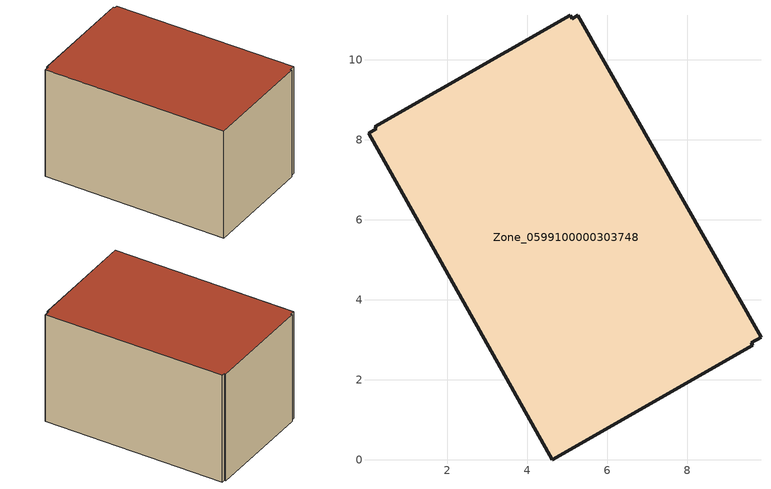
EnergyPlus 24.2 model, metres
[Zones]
Zone_0599100000303748
 floor ground (C_G): 9.84,3.06 9.6,2.92 9.64,2.86 4.63,0 0.03,8.16 0.22,8.27 0.19,8.33 5.08,11.11 5.12,11.03 5.27,11.11 z0
 wall outside (C_F): 0.03,8.16 4.63,0 9.64,2.86 9.6,2.92 9.84,3.06 5.27,11.11 5.12,11.03 5.08,11.11 0.19,8.33 0.22,8.27 0.03,8.16 z0:5.71
 roof outside (C_R): 9.6,2.92 9.84,3.06 5.27,11.11 5.12,11.03 5.08,11.11 0.19,8.33 0.22,8.27 0.03,8.16 4.63,0 9.64,2.86 z5.71
[BUILDING]
Pand.0599100000303748: North Axis=0; Terrain=City; Loads Convergence Tolerance Value=0.04; Temperature Convergence Tolerance Value=0.4; Solar Distribution=FullExterior; Maximum Number of Warmup Days=25; Minimum Number of Warmup Days=1
[Site:Location]
Rotterdam.The.Hague.AP_ZH_NLD Design_Conditions: Latitude=51.96; Longitude=4.45; Time Zone=1; Elevation=-4.5
[SITE:GROUNDTEMPERATURE:BUILDINGSURFACE]
18, 18, 18, 18, 18, 18, 18, 18, 18, 18, 18, 18
[MATERIAL] Thermal Absorptance=0.9; Solar Absorptance=0.7; Visible Absorptance=0.7
Name | Roughness | Thickness | Conductivity | Density | Specific Heat
G.TC.1946-1964 | MediumSmooth | 0.15 | 1 | 540 | 1210
F.TC.1946-1964 | Rough | 0.3 | 0.857143 | 1920 | 840
R.TC.1946-1964 | MediumRough | 0.2 | 0.235294 | 1500 | 1000
[CONSTRUCTION]
C_G: G.TC.1946-1964
C_F: F.TC.1946-1964
C_R: R.TC.1946-1964
[ZONE]
Zone_0599100000303748: Type=1; Multiplier=1; Ceiling Height=Autocalculate; Volume=Autocalculate; Floor Area=autocalculate; Part of Total Floor Area=Yes
[ZONEINFILTRATION:DESIGNFLOWRATE]
Infil_Zone_0599100000303748: Zone or ZoneList or Space or SpaceList=Zone_0599100000303748; Schedule=AlwaysOn; Design Flow Rate Calculation Method=Flow/Area; Flow Rate per Floor Area=0.003; Constant Term Coefficient=1; Temperature Term Coefficient=0; Velocity Term Coefficient=0; Velocity Squared Term Coefficient=0
[HVACTEMPLATE:ZONE:IDEALLOADSAIRSYSTEM]
Zone_0599100000303748: Maximum Heating Supply Air Temperature=50; Minimum Cooling Supply Air Temperature=13; Maximum Heating Supply Air Humidity Ratio=0.0156; Minimum Cooling Supply Air Humidity Ratio=0.0077; Heating Limit=NoLimit; Cooling Limit=NoLimit; Dehumidification Control Type=ConstantSensibleHeatRatio; Cooling Sensible Heat Ratio=0.7; Dehumidification Setpoint=60; Humidification Control Type=None; Humidification Setpoint=30; Outdoor Air Method=None; Outdoor Air Flow Rate per Person=0.00944; Outdoor Air Flow Rate per Zone Floor Area=0; Outdoor Air Flow Rate per Zone=0; Demand Controlled Ventilation Type=None; Outdoor Air Economizer Type=NoEconomizer; Heat Recovery Type=None; Sensible Heat Recovery Effectiveness=0.7; Latent Heat Recovery Effectiveness=0.65
[ZONECONTROL:THERMOSTAT]
ThermostatControl_Zone_0599100000303748: Zone or ZoneList=Zone_0599100000303748; Control Type Schedule=DualSetpointControlType; Control 1=Thermostat_Zone_0599100000303748; Temperature Difference Between Cutout And Setpoint=0
[THERMOSTATSETPOINT:DUALSETPOINT]
Thermostat_Zone_0599100000303748: Heating Setpoint Temperature Schedule=HeatingSetpoint_Zone_0599100000303748; Cooling Setpoint Temperature Schedule=CoolingSetpoint_Zone_0599100000303748
[SCHEDULE:COMPACT]
HeatingSetpoint_Zone_0599100000303748: Through: 12/31, For: AllDays, Until: 24:00, 21
CoolingSetpoint_Zone_0599100000303748: Through: 12/31, For: AllDays, Until: 24:00, 24
DualSetpointControlType: Through: 12/31, For: AllDays, Until: 24:00, 4
AlwaysOn: Through: 12/31, For: AllDays, Until: 24:00, 1
